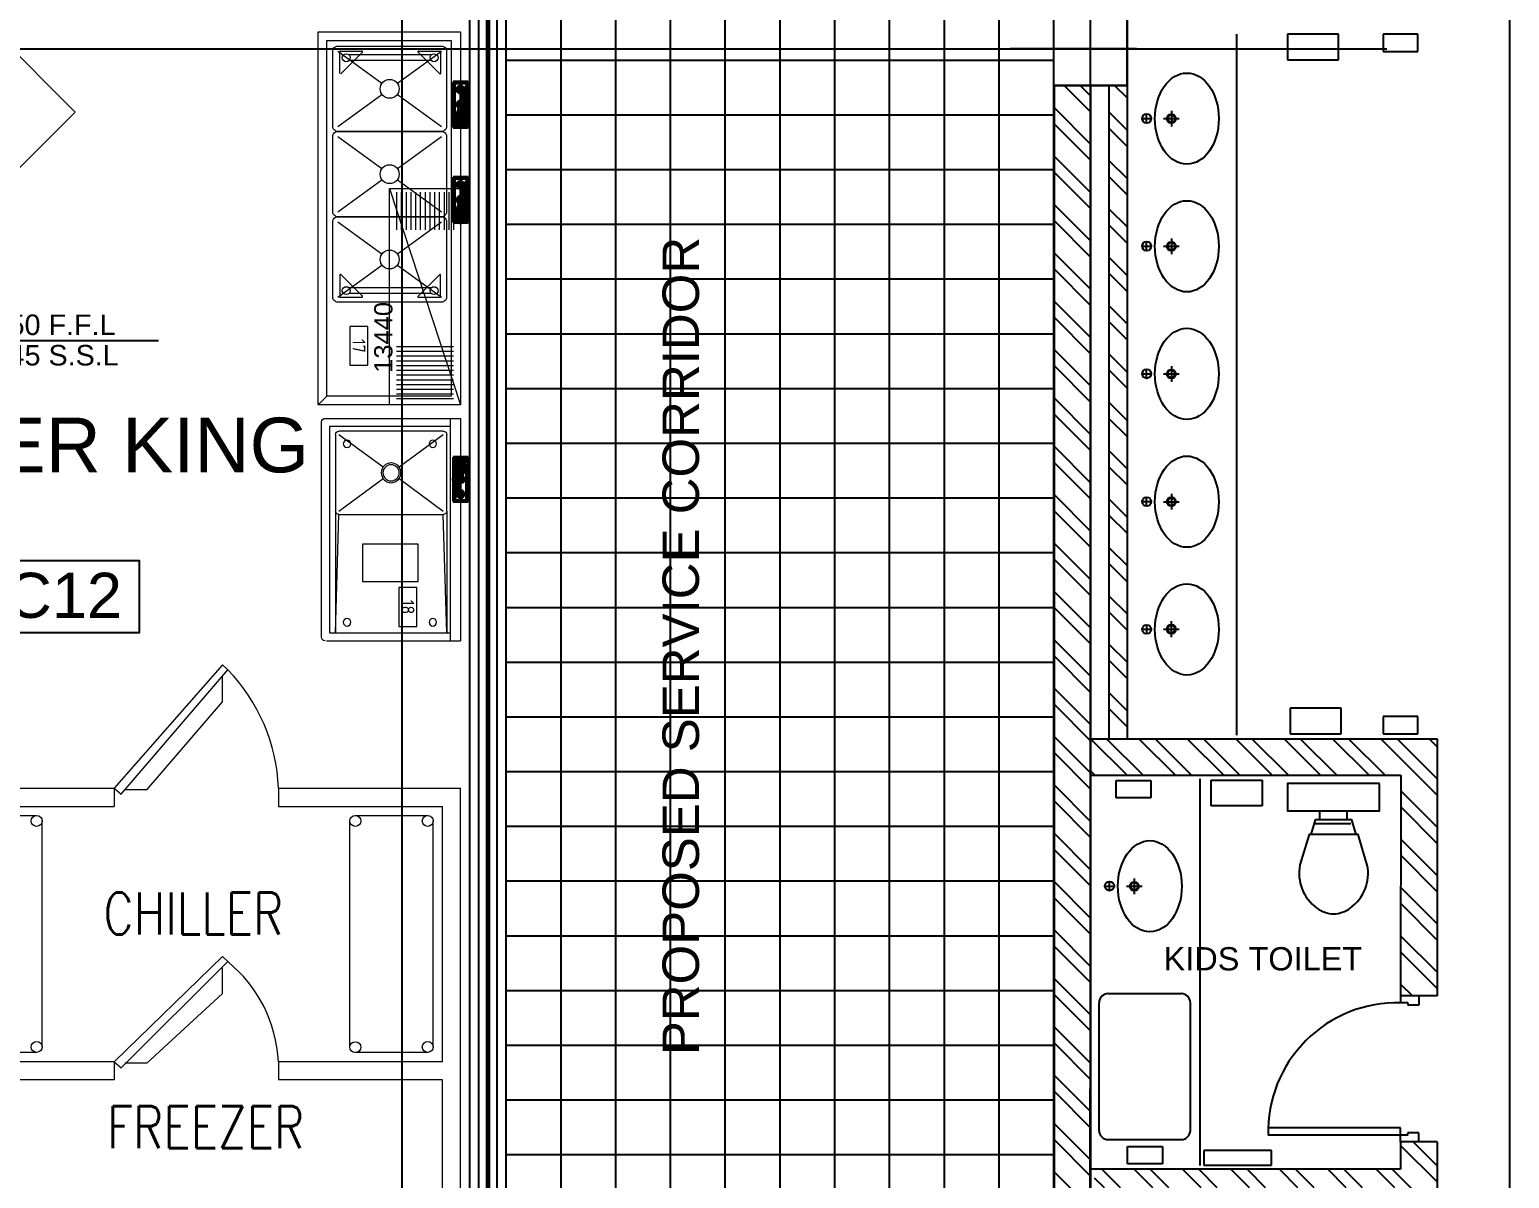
# Model space of a CAD drawing. Header units: millimetres. Extents: x 396580293 to 396624419, y 2853145456 to 2853176656.
# Drawn here: x 396597311 to 396605419, y 2853153433 to 2853159731 of the extents above; entities that cross this region are included whole.
import ezdxf
from ezdxf.enums import TextEntityAlignment as Align

# ---------------------------------------------------------------- set-up
doc = ezdxf.new("R2010")
doc.units = ezdxf.units.MM
doc.header["$LTSCALE"] = 800
doc.header["$MEASUREMENT"] = 0
for name, pattern in [('Equipment plan$0$HIDDEN', [0.375, 0.25, -0.125]), ('Equipment plan$0$MITTE', [2, 1.25, -0.25, 0.25, -0.25]), ('Grid$0$CENTER', [2, 1.25, -0.25, 0.25, -0.25]), ('HIDDEN', [0.375, 0.25, -0.125]), ('ProposedDASHED2', [0.375, 0.25, -0.125])]:
    doc.linetypes.add(name, pattern=pattern)
for name, color, linetype, lineweight in [('08_A-DOOR_Pen_No__20', 1, 'Continuous', 0), ('17_A-FIXT_KIT_Pen_No__101', 8, 'Continuous', 13), ('17_A-FIXT_KIT_Pen_No__20', 1, 'Continuous', 0), ('410P', 4, 'Continuous', 13), ('45_A-WALL_CLAD_Pen_No__100', 2, 'Continuous', 13), ('Equipment plan$0$410W_Pen_No__6', 5, 'Continuous', 35)]:
    doc.layers.add(name, color=color, linetype=linetype, lineweight=lineweight)
for name, color, linetype in [('_Shop Info', 3, 'Continuous'), ('A-2000-SF-LVL', 6, 'Continuous'), ('A-Block Work', 3, 'Continuous'), ('A-Dim 100', 9, 'Continuous'), ('A-Flooring Tiles', 252, 'Continuous'), ('A-Hatch Block Work', 9, 'Continuous'), ('A-HATCH GYPSUM', 9, 'Continuous'), ('A-PARTITION', 6, 'Continuous'), ('A-Text 100', 3, 'Continuous'), ('A-Toilet Fixtures', 9, 'Continuous'), ('COLUMN', 2, 'Continuous'), ('DIM', 55, 'Continuous'), ('Doors', 4, 'Continuous'), ('FIRELINE', 6, 'Continuous'), ('FIXTURES', 4, 'Continuous'), ('Grid$0$A-Grid lines', 9, 'Grid$0$CENTER'), ('Proposedwalltiles', 11, 'ProposedDASHED2'), ('S-COL HATCH CONT2', 10, 'Continuous'), ('SF-TEXT$0$SF-Text$0$A-SYMB-MISC', 4, 'Continuous'), ('TEXT', 3, 'Continuous'), ('Walls', 3, 'Continuous')]:
    doc.layers.add(name, color=color, linetype=linetype)
doc.styles.add('AIRAL', font='arial.ttf')
doc.styles.add('ARIAL', font='arial.ttf')
doc.styles.add('GF-Structural$0$ROMANS', font='romans', dxfattribs={"width": 0.9})
doc.styles.add('ISO8', font='isocp.shx')
doc.styles.add('SF-TEXT$0$SF-Text$0$E006_AFSF$0$ROMANS-TITLE', font='ROMANS.shx', dxfattribs={"width": 0.8})
doc.styles.get("Standard").update_dxf_attribs({"font": 'times.ttf'})
doc.dimstyles.new('dim-50', dxfattribs={"dimscale": 50, "dimtxt": 2, "dimasz": 2, "dimexe": 1, "dimexo": 1, "dimgap": 1, "dimtad": 1, "dimdec": 0, "dimrnd": 5, "dimdsep": 46, "dimtxsty": 'ARIAL', "dimcen": 1, "dimdle": 1, "dimclrd": 1, "dimclre": 1, "dimclrt": 3, "dimadec": 0, "dimazin": 0, "dimtfac": 0.1, "dimtdec": 0, "dimtix": 1, "dimtmove": 1, "dimatfit": 3, "dimfxl": 1, "dimtvp": 1.5, "dimfrac": 2, "dimtolj": 1, "dimtzin": 0, "dimarcsym": 0})
pattern_1 = [(135, (396283116.66, 2853088444.08), (-132.58252, -132.58252), []), (135, (396283116.66, 2853088532.47), (-132.58252, -132.58252), [])]

# ---------------------------------------------------------------- blocks, each defined once
blk = doc.blocks.new('SHOP')
at = {"color": 7, "ltscale": 0.5}
blk.add_lwpolyline([(-1260, 0), (1260, 0), (1260, -992), (-1260, -992)], close=True, dxfattribs=at)
at = {"layer": 'TEXT', "style": 'ARIAL'}
for tag, height, p in [('SHOPNAME', 700, (301, 285)), ('SHOPNO', 600, (-35, -789))]:
    blk.add_attdef(tag, text='', height=height, dxfattribs=at).set_placement(p, align=Align.CENTER)
blk = doc.blocks.new('LVL')
at = {"layer": 'A-2000-SF-LVL'}
for p, q in [((0, -750), (0, 750)), ((5268, 0), (-750, 0))]:
    blk.add_line(p, q, dxfattribs=at)
blk.add_circle((0, 0), 600, dxfattribs=at)
at = {"layer": 'A-2000-SF-LVL', "color": 3, "style": 'GF-Structural$0$ROMANS', "width": 0.9}
for p in [(632, 142), (632, -598)]:
    blk.add_attdef('LVL', p, '', height=500, dxfattribs=at)
blk = doc.blocks.new('*D40')
at = {"layer": 'Defpoints', "color": 0, "transparency": 16777216}
for p in [(396599722.6, 2853164763.5), (396599350.7, 2853151323.5), (396599722.6, 2853151323.5)]:
    blk.add_point(p, dxfattribs=at)
at = {"layer": 'DIM', "color": 1, "lineweight": -2, "transparency": 16777216}
for p, q in [((396599672.6, 2853164763.5), (396599300.7, 2853164763.5)), ((396599350.7, 2853164663.5), (396599350.7, 2853151423.5)), ((396599672.6, 2853151323.5), (396599300.7, 2853151323.5))]:
    blk.add_line(p, q, dxfattribs=at)
at = {"layer": 'DIM', "color": 1, "transparency": 16777216}
for points in [[(396599334.1, 2853164663.5), (396599367.4, 2853164663.5), (396599350.7, 2853164763.5)], [(396599334.1, 2853151423.5), (396599367.4, 2853151423.5), (396599350.7, 2853151323.5)]]:
    blk.add_solid(points, dxfattribs=at)
at = {"layer": 'DIM', "color": 3, "transparency": 16777216, "insert": (396599249.6, 2853158043.5), "char_height": 100, "attachment_point": 5, "rotation": 90, "style": 'ARIAL'}
blk.add_mtext('\\A1;13440', dxfattribs=at)
blk = doc.blocks.new('A$C62514DE4')
at = {"layer": '17_A-FIXT_KIT_Pen_No__101', "linetype": 'Continuous'}
for p, q in [((272.4, -0.8), (515.4, -0.8)), ((272.4, -0.8), (515.4, -0.8)), ((782.7, -0.8), (1025.7, -0.8)), ((782.7, -0.8), (1025.7, -0.8))]:
    blk.add_line(p, q, dxfattribs=at)
at = {"layer": '17_A-FIXT_KIT_Pen_No__20', "linetype": 'Continuous'}
for p, q in [((838.2, -381), (1997.4, 0)), ((857.5, -38.1), (1060.7, -38.1)), ((857.5, -63.5), (1060.7, -63.5)), ((1686.5, -38.1), (1686.5, -342.9)), ((1711.9, -38.1), (1711.9, -342.9)), ((1737.3, -38.1), (1737.3, -342.9)), ((1762.7, -38.1), (1762.7, -342.9)), ((1788.1, -38.1), (1788.1, -342.9)), ((1813.5, -38.1), (1813.5, -342.9)), ((1838.9, -38.1), (1838.9, -342.9)), ((1864.3, -38.1), (1864.3, -342.9)), ((1889.7, -38.1), (1889.7, -342.9)), ((1915.1, -38.1), (1915.1, -342.9)), ((1940.5, -38.1), (1940.5, -342.9)), ((1965.9, -38.1), (1965.9, -342.9)), ((1997.4, 0), (1997.4, -743)), ((274.9, -338.8), (103.2, -102.3)), ((103.2, -225.9), (103.2, -109.9)), ((106.2, -106.9), (222.2, -106.9)), ((224.4, -112), (108.4, -228)), ((123.4, -157), (123.4, -597)), ((153.4, -157), (153.4, -597)), ((334.6, -338.6), (506.2, -102.3)), ((731.9, -338.8), (560.2, -102.3)), ((791.6, -338.6), (963.2, -102.3)), ((857.5, -88.9), (1060.7, -88.9)), ((857.5, -114.3), (1060.7, -114.3)), ((857.5, -139.7), (1060.7, -139.7)), ((1188.9, -338.8), (1017.2, -102.3)), ((1248.6, -338.6), (1420.2, -102.3)), ((1299.7, -112), (1415.7, -228)), ((1417.8, -106.9), (1301.8, -106.9)), ((1370.7, -157), (1370.7, -597)), ((1400.7, -157), (1400.7, -597)), ((1420.8, -225.9), (1420.8, -109.9)), ((857.5, -165.1), (1060.7, -165.1)), ((857.5, -190.5), (1060.7, -190.5)), ((857.5, -215.9), (1060.7, -215.9)), ((857.5, -241.3), (1060.7, -241.3)), ((857.5, -266.7), (1060.7, -266.7)), ((857.5, -292.1), (1060.7, -292.1)), ((857.5, -317.5), (1060.7, -317.5)), ((857.5, -342.9), (1060.7, -342.9)), ((103.2, -657.3), (274.9, -420.9)), ((506.2, -657.3), (334.6, -421)), ((560.2, -657.3), (731.9, -420.9)), ((963.2, -657.3), (791.6, -421)), ((1017.2, -657.3), (1188.9, -420.9)), ((1420.2, -657.3), (1248.6, -421)), ((103.2, -644.1), (103.2, -528.1)), ((108.4, -526), (224.4, -642)), ((1415.7, -526), (1299.7, -642)), ((1420.8, -644.1), (1420.8, -528.1)), ((222.2, -647.1), (106.2, -647.1)), ((1301.8, -647.1), (1417.8, -647.1)), ((1951.1, -715.6), (1997.4, -762))]:
    blk.add_line(p, q, dxfattribs=at)
at = {"layer": '17_A-FIXT_KIT_Pen_No__20', "linetype": 'Equipment plan$0$HIDDEN'}
for p, q in [((146.9, -762), (146.9, -762.1)), ((244.7, -762), (244.7, -762.1))]:
    blk.add_line(p, q, dxfattribs=at)
at = {"layer": '17_A-FIXT_KIT_Pen_No__20', "linetype": 'Continuous', "flags": 128}
for points in [[(0, 0), (1997.4, 0), (1997.4, -762), (0, -762)], [(46.3, -51), (1951.1, -51), (1951.1, -715.6), (46.3, -715.6)], [(838.2, 0), (1997.4, 0), (1997.4, -381), (838.2, -381)]]:
    blk.add_lwpolyline(points, close=True, dxfattribs=at)
for points in [[(103.2, -75.3), (506.2, -75.3, -0.414214), (533.2, -102.3), (533.2, -657.3, -0.414214), (506.2, -684.3), (103.2, -684.3, -0.414214), (76.2, -657.3), (76.2, -102.3, -0.414214)], [(560.2, -75.3), (963.2, -75.3, -0.414214), (990.2, -102.3), (990.2, -657.3, -0.414214), (963.2, -684.3), (560.2, -684.3, -0.414214), (533.2, -657.3), (533.2, -102.3, -0.414214)], [(1017.2, -75.3), (1420.2, -75.3, -0.414214), (1447.2, -102.3), (1447.2, -657.3, -0.414214), (1420.2, -684.3), (1017.2, -684.3, -0.414214), (990.2, -657.3), (990.2, -102.3, -0.414214)]]:
    blk.add_lwpolyline(points, format="xyb", close=True, dxfattribs=at)
at = {"layer": '17_A-FIXT_KIT_Pen_No__20', "linetype": 'Continuous'}
for centre, radius in [((138.4, -142), 21.2), ((1385.7, -142), 21.2), ((304.9, -379.9), 50.8), ((761.9, -379.9), 50.8), ((1218.9, -379.9), 50.8), ((138.4, -612), 21.3), ((1385.7, -612), 21.3)]:
    blk.add_circle(centre, radius, dxfattribs=at)
for centre, start, end in [((106.2, -109.9), 90.00003, 180), ((222.2, -109.9), 314.99999, 90.00003), ((1301.8, -109.9), 90.00003, 224.99998), ((1417.8, -109.9), 360, 90.00003), ((106.2, -225.9), 180, 314.99999), ((1417.8, -225.9), 224.99998, 360), ((106.2, -528.1), 44.99998, 180), ((1417.8, -528.1), 360, 134.99999), ((106.2, -644.1), 180, 270.00003), ((1301.8, -644.1), 134.99999, 270.00003), ((1417.8, -644.1), 270.00003, 360)]:
    blk.add_arc(centre, 3, start, end, dxfattribs=at)
at = {"layer": 'Equipment plan$0$410W_Pen_No__6', "linetype": 'Continuous'}
for p, q in [((268.3, 40.5), (268.3, -40.5)), ((511.3, 40.5), (268.3, 40.5)), ((276.4, 32.4), (276.4, -32.4)), ((279.8, 32.4), (276.4, 32.4)), ((279.8, 32.4), (369.7, 2.4)), ((503.2, 32.4), (305.4, 32.4)), ((305.4, 32.4), (372.3, 10.1)), ((309.3, 32.4), (311.2, 30.5)), ((316.4, 32.4), (321.9, 26.9)), ((323.6, 32.4), (332.7, 23.3)), ((330.7, 32.4), (343.4, 19.7)), ((337.9, 32.4), (354.1, 16.2)), ((345.1, 32.4), (364.9, 12.6)), ((352.2, 32.4), (373.1, 11.5)), ((359.4, 32.4), (376.5, 15.3)), ((366.5, 32.4), (380.8, 18.1)), ((373.7, 32.4), (386.2, 19.9)), ((380.9, 32.4), (389.8, 23.4)), ((388, 32.4), (389.8, 30.6)), ((389.8, 30.6), (420.4, 0)), ((389.8, 23.4), (393.3, 19.9)), ((395.2, 32.4), (427.6, 0)), ((402.3, 32.4), (434.7, 0)), ((409.5, 32.4), (441.9, 0)), ((409.8, 3.5), (413.3, 0)), ((416.7, 32.4), (449.1, 0)), ((423.8, 32.4), (451.2, 5)), ((431, 32.4), (453.3, 10.1)), ((438.1, 32.4), (456.4, 14.2)), ((445.3, 32.4), (460.4, 17.3)), ((449.1, 0), (450.6, -1.6)), ((452.5, 32.4), (465.4, 19.5)), ((459.6, 32.4), (471.8, 20.2)), ((466.8, 32.4), (483, 16.2)), ((473.9, 32.4), (503.2, 3.1)), ((481.1, 32.4), (503.2, 10.3)), ((487, 12.2), (499.2, 0)), ((488.2, 32.4), (503.2, 17.4)), ((491, 1), (492, 0)), ((495.4, 32.4), (503.2, 24.6)), ((499.2, 0), (503.2, -4)), ((502.6, 32.4), (503.2, 31.7)), ((503.2, -32.4), (503.2, 32.4)), ((511.3, -40.5), (511.3, 40.5)), ((778.6, 40.5), (778.6, -40.5)), ((1021.6, 40.5), (778.6, 40.5)), ((786.7, 32.4), (786.7, -32.4)), ((790.1, 32.4), (786.7, 32.4)), ((790.1, 32.4), (880, 2.4)), ((1013.5, 32.4), (815.8, 32.4)), ((815.8, 32.4), (882.6, 10.1)), ((819.6, 32.4), (821.5, 30.5)), ((826.7, 32.4), (832.2, 26.9)), ((833.9, 32.4), (843, 23.3)), ((841.1, 32.4), (853.7, 19.7)), ((848.2, 32.4), (864.5, 16.2)), ((855.4, 32.4), (875.2, 12.6)), ((862.5, 32.4), (883.5, 11.5)), ((869.7, 32.4), (886.8, 15.3)), ((876.9, 32.4), (891.1, 18.1)), ((884, 32.4), (896.5, 19.9)), ((891.2, 32.4), (900.1, 23.4)), ((898.3, 32.4), (900.1, 30.6)), ((900.1, 30.6), (930.7, 0)), ((900.1, 23.4), (903.6, 19.9)), ((905.5, 32.4), (937.9, 0)), ((912.7, 32.4), (945.1, 0)), ((919.8, 32.4), (952.2, 0)), ((920.1, 3.5), (923.6, 0)), ((927, 32.4), (959.4, 0)), ((934.1, 32.4), (961.5, 5)), ((941.3, 32.4), (963.6, 10.1)), ((948.5, 32.4), (966.7, 14.2)), ((952.2, 0), (971.9, -19.6)), ((955.6, 32.4), (970.7, 17.3)), ((959.4, 0), (961, -1.6)), ((962.8, 32.4), (975.7, 19.5)), ((969.9, 32.4), (982.1, 20.2)), ((977.1, 32.4), (993.3, 16.2)), ((984.3, 32.4), (1013.5, 3.1)), ((991.4, 32.4), (1013.5, 10.3)), ((997.3, 12.2), (1009.5, 0)), ((998.6, 32.4), (1013.5, 17.4)), ((1001.4, 1), (1002.3, 0)), ((1002.3, 0), (1013.5, -11.2)), ((1005.7, 32.4), (1013.5, 24.6)), ((1009.5, 0), (1013.5, -4)), ((1012.9, 32.4), (1013.5, 31.7)), ((1013.5, -32.4), (1013.5, 32.4)), ((1021.6, -40.5), (1021.6, 40.5)), ((268.3, -40.5), (511.3, -40.5)), ((276.4, -32.4), (474.2, -32.4)), ((407.4, -10.1), (474.2, -32.4)), ((409.9, -2.4), (499.8, -32.4)), ((413.3, 0), (418.6, -5.3)), ((420.4, 0), (429.3, -8.9)), ((427.6, 0), (440.1, -12.5)), ((434.7, 0), (450.8, -16.1)), ((441.9, 0), (461.5, -19.6)), ((469.2, -20.2), (472.3, -23.2)), ((475.8, -19.6), (483, -26.8)), ((480.9, -17.5), (493.7, -30.4)), ((485, -14.5), (502.9, -32.4)), ((488.2, -10.5), (503.2, -25.5)), ((490.3, -5.5), (503.2, -18.4)), ((492, 0), (503.2, -11.2)), ((499.8, -32.4), (503.2, -32.4)), ((778.6, -40.5), (1021.6, -40.5)), ((786.7, -32.4), (984.5, -32.4)), ((917.7, -10.1), (984.5, -32.4)), ((920.2, -2.4), (1010.2, -32.4)), ((923.6, 0), (928.9, -5.3)), ((930.7, 0), (939.6, -8.9)), ((937.9, 0), (950.4, -12.5)), ((945.1, 0), (961.1, -16.1)), ((979.6, -20.2), (982.6, -23.2)), ((986.2, -19.6), (993.3, -26.8)), ((991.2, -17.5), (1004.1, -30.4)), ((995.3, -14.5), (1013.3, -32.4)), ((998.5, -10.5), (1013.5, -25.5)), ((1000.6, -5.5), (1013.5, -18.4)), ((1010.2, -32.4), (1013.5, -32.4))]:
    blk.add_line(p, q, dxfattribs=at)
at = {"layer": 'Equipment plan$0$410W_Pen_No__6', "linetype": 'Equipment plan$0$MITTE'}
for p, q in [((389.8, -48.6), (389.8, 48.6)), ((900.1, -48.6), (900.1, 48.6)), ((260.2, 0), (519.4, 0)), ((770.5, 0), (1029.7, 0))]:
    blk.add_line(p, q, dxfattribs=at)
at = {"layer": 'Equipment plan$0$410W_Pen_No__6', "linetype": 'Continuous'}
for centre, radius in [((308.8, 0), 20.3), ((308.8, 0), 12.1), ((389.8, 0), 12.1), ((470.8, 0), 20.3), ((470.8, 0), 12.1), ((819.1, 0), 20.3), ((819.1, 0), 12.1), ((900.1, 0), 12.1), ((981.1, 0), 20.3), ((981.1, 0), 12.1)]:
    blk.add_circle(centre, radius, dxfattribs=at)
for centre, start, end in [((389.8, 0), 173.102, 330.02811), ((389.8, 0), 353.102, 150.02811), ((900.1, 0), 173.102, 330.02811), ((900.1, 0), 353.102, 150.02811)]:
    blk.add_arc(centre, 20.3, start, end, dxfattribs=at)
blk = doc.blocks.new('POS_G')
at = {"layer": '410P'}
blk.add_lwpolyline([(-106.1, -49.5), (-106.1, 49.5), (106.1, 49.5), (106.1, -49.5)], close=True, dxfattribs=at)
at = {"layer": '410P', "color": 3, "style": 'ISO8'}
blk.add_attdef('POS', text='', height=70.7, dxfattribs=at).set_placement((0, 0), align=Align.MIDDLE)
blk = doc.blocks.new('veg sink')
at = {"layer": '17_A-FIXT_KIT_Pen_No__20', "linetype": 'Continuous'}
for p, q in [((0, 1219.2), (0, 0)), ((743, 1219.2), (0, 1219.2)), ((57.2, 1219.2), (57.1, 0)), ((57.2, 1174.7), (717.6, 1174.7)), ((95.3, 1149.3), (666.8, 1149.3)), ((717.6, 1174.7), (717.6, 44.4)), ((762, 19), (762, 1200.1)), ((76.2, 711.2), (76.2, 1130.3)), ((337.5, 952.7), (95.3, 1130.3)), ((666.8, 1130.3), (424.6, 952.7)), ((685.8, 1130.3), (685.8, 711.2)), ((685.8, 1130.3), (685.8, 711.2)), ((337.5, 888.8), (95.3, 711.2)), ((666.8, 711.2), (424.6, 888.8)), ((76.2, 711.2), (76.2, 44.4)), ((76.2, 44.4), (95.3, 692.1)), ((666.8, 692.1), (95.3, 692.1)), ((685.8, 44.4), (666.8, 692.1)), ((685.8, 711.2), (685.8, 44.4)), ((734.5, 0), (0, 0)), ((717.6, 44.4), (57.2, 44.4))]:
    blk.add_line(p, q, dxfattribs=at)
at = {"layer": '17_A-FIXT_KIT_Pen_No__20', "linetype": 'Continuous', "flags": 128}
blk.add_lwpolyline([(537.4, 325.7), (232.6, 325.8), (232.6, 529), (537.4, 528.9)], close=True, dxfattribs=at)
at = {"layer": '17_A-FIXT_KIT_Pen_No__20', "linetype": 'Continuous'}
for centre, radius in [((152.4, 1079.5), 20.6), ((622.3, 1079.5), 20.6), ((381, 920.7), 54), ((381, 920.7), 44.5), ((152.4, 101.6), 20.6), ((622.3, 101.6), 20.6)]:
    blk.add_circle(centre, radius, dxfattribs=at)
for centre, start, end in [((743, 1200.1), 359.99817, 89.99817), ((95.3, 1130.3), 89.99817, 179.99817), ((666.8, 1130.3), 359.99817, 89.99817), ((95.3, 711.2), 179.99817, 269.99817), ((666.8, 711.2), 269.99817, 359.99817), ((743, 19), 269.99817, 359.99817)]:
    blk.add_arc(centre, 19, start, end, dxfattribs=at)
at = {"layer": 'Equipment plan$0$410W_Pen_No__6', "linetype": 'Continuous'}
for p, q in [((-40.5, 1006.4), (40.5, 1006.4)), ((-40.5, 763.4), (-40.5, 1006.4)), ((-32.4, 998.3), (32.4, 998.3)), ((-32.4, 994.9), (-32.4, 998.3)), ((-14.4, 980.1), (-32.4, 998)), ((-2.4, 905), (-32.4, 994.9)), ((-17.5, 976), (-30.3, 988.8)), ((-19.6, 970.9), (-26.8, 978.1)), ((-10.4, 983.2), (-25.5, 998.3)), ((-5.4, 985.4), (-18.3, 998.3)), ((0, 987.1), (-11.2, 998.3)), ((0, 994.3), (-4, 998.3)), ((12.2, 982.1), (0, 994.3)), ((1, 986.1), (0, 987.1)), ((32.4, 969), (3.1, 998.3)), ((32.4, 976.2), (10.3, 998.3)), ((32.4, 961.9), (16.2, 978.1)), ((32.4, 983.3), (17.5, 998.3)), ((32.4, 990.5), (24.6, 998.3)), ((32.4, 997.7), (31.8, 998.3)), ((32.4, 998.3), (32.4, 800.5)), ((40.5, 1006.4), (40.5, 763.4)), ((-32.4, 771.5), (-32.4, 969.3)), ((-10.1, 902.4), (-32.4, 969.3)), ((-20.2, 964.3), (-23.2, 967.4)), ((0, 937), (-19.6, 956.6)), ((0, 929.8), (-16, 945.9)), ((0, 922.7), (-12.4, 935.1)), ((0, 915.5), (-8.9, 924.4)), ((0, 908.3), (-5.3, 913.7)), ((0, 944.1), (-1.5, 945.7)), ((32.4, 911.7), (0, 944.1)), ((32.4, 904.6), (0, 937)), ((32.4, 897.4), (0, 929.8)), ((32.4, 890.3), (0, 922.7)), ((30.6, 884.9), (0, 915.5)), ((3.5, 904.9), (0, 908.3)), ((32.4, 918.9), (5, 946.3)), ((32.4, 926.1), (10.1, 948.4)), ((32.4, 933.2), (14.2, 951.4)), ((32.4, 940.4), (17.4, 955.4)), ((32.4, 947.5), (19.5, 960.4)), ((32.4, 954.7), (20.3, 966.9)), ((32.4, 774.9), (2.5, 864.8)), ((32.4, 800.5), (10.1, 867.4)), ((32.4, 847.3), (11.5, 868.2)), ((32.4, 840.1), (12.6, 860)), ((32.4, 854.5), (15.3, 871.6)), ((32.4, 833), (16.2, 849.2)), ((32.4, 861.6), (18.2, 875.9)), ((32.4, 825.8), (19.8, 838.5)), ((32.4, 868.8), (19.9, 881.3)), ((23.5, 884.9), (20, 888.4)), ((32.4, 818.7), (23.3, 827.7)), ((32.4, 875.9), (23.5, 884.9)), ((32.4, 811.5), (26.9, 817)), ((32.4, 883.1), (30.6, 884.9)), ((40.5, 763.4), (-40.5, 763.4)), ((32.4, 771.5), (-32.4, 771.5)), ((32.4, 804.3), (30.5, 806.3)), ((32.4, 774.9), (32.4, 771.5))]:
    blk.add_line(p, q, dxfattribs=at)
at = {"layer": 'Equipment plan$0$410W_Pen_No__6', "linetype": 'Equipment plan$0$MITTE'}
for p, q in [((0, 755.3), (0, 1014.5)), ((-48.6, 884.9), (48.6, 884.9))]:
    blk.add_line(p, q, dxfattribs=at)
at = {"layer": 'Equipment plan$0$410W_Pen_No__6', "linetype": 'Continuous'}
for centre, radius in [((0, 965.9), 20.3), ((0, 965.9), 12.1), ((0, 884.9), 12.1), ((0, 803.9), 20.3), ((0, 803.9), 12.1)]:
    blk.add_circle(centre, radius, dxfattribs=at)
for start, end in [(119.97008, 276.89616), (299.97008, 96.89616)]:
    blk.add_arc((0, 884.9), 20.3, start, end, dxfattribs=at)

msp = doc.modelspace()

# ---------------------------------------------------------------- hatches: boundary and pattern name
at = {"layer": 'A-Flooring Tiles'}
h = msp.add_hatch(dxfattribs=at)
h.set_pattern_fill('TILE11', color=256, scale=300, style=0)
h.set_pattern_definition([(90, (396600222.55, 2853164963.5), (-300, -4e-08), []), (7e-09, (396599922.55, 2853164963.5), (-4e-08, 300), [])])
h.paths.add_polyline_path([(396586322.6, 2853168243.5), (396586322.6, 2853164963.5), (396599922.6, 2853164963.5), (396599922.6, 2853149023.5), (396602999, 2853149023.5), (396602999, 2853151024.9), (396602923.6, 2853151024.9), (396602923.6, 2853168243.5)])
at = {"layer": 'A-Hatch Block Work'}
h = msp.add_hatch(dxfattribs=at)
h.set_pattern_fill('ANSI32', color=256, scale=500, angle=90, style=0)
h.set_pattern_definition([(135, (396577922.55, 2853135424.95), (-132.5825, -132.5825), []), (135, (396577922.55, 2853135513.33), (-132.5825, -132.5825), [])])
h.paths.add_polyline_path([(396602923.6, 2853151424.9), (396603123.6, 2853151424.9), (396603123.6, 2853159424.9), (396602923.6, 2853159424.9)])
h = msp.add_hatch(dxfattribs=at)
h.set_pattern_fill('ANSI32', color=256, scale=500, angle=90, style=0)
h.set_pattern_definition(pattern_1)
h.paths.add_polyline_path([(396603323.6, 2853159424.9), (396603223.6, 2853159424.9), (396603223.6, 2853155843.5), (396603323.6, 2853155843.5)])
h = msp.add_hatch(dxfattribs=at)
h.set_pattern_fill('ANSI32', color=256, scale=500, angle=90, style=0)
h.set_pattern_definition(pattern_1)
h.paths.add_polyline_path([(396604823.6, 2853155643.5), (396604822.6, 2853154433.2), (396605022.6, 2853154433.2), (396605023.6, 2853155843.5), (396603123.6, 2853155843.5), (396603123.6, 2853155643.5)])
h.paths.add_polyline_path([(396604822.6, 2853153483.2), (396603143.6, 2853153483.2), (396603143.6, 2853153383.2), (396604822.6, 2853153383.2), (396604822.6, 2853153233.2), (396605022.6, 2853153233.2), (396605022.6, 2853153633.2), (396604822.6, 2853153633.2)])
h.paths.add_polyline_path([(396604822.6, 2853151224.9), (396605022.6, 2853151224.9), (396605022.6, 2853152433.2), (396604822.6, 2853152433.2)])

# ---------------------------------------------------------------- linework, layer by layer
at = {"layer": '08_A-DOOR_Pen_No__20', "linetype": 'Continuous'}
for p, q in [((396598367.8, 2853156249), (396597774.5, 2853155572.3)), ((396598367.8, 2853156249), (396598396.6, 2853156221.4)), ((396597813.2, 2853155539.4), (396598396.6, 2853156221.4)), ((396598368, 2853156046.6), (396598368, 2853156187.9)), ((396597953.5, 2853155563.6), (396598368, 2853156046.6)), ((396597774.5, 2853155572.3), (396597813.2, 2853155539.4)), ((396597953.5, 2853155563.6), (396597833.7, 2853155563.6)), ((396598367.8, 2853154649.6), (396597774.5, 2853154072.8)), ((396597813.2, 2853154039.9), (396598396.6, 2853154621.9)), ((396598367.8, 2853154649.6), (396598396.6, 2853154621.9)), ((396598368, 2853154447.1), (396598368, 2853154588.4)), ((396597953.5, 2853154064.1), (396598368, 2853154447.1)), ((396597774.5, 2853154072.8), (396597813.2, 2853154039.9)), ((396597953.5, 2853154064.1), (396597833.7, 2853154064.1))]:
    msp.add_line(p, q, dxfattribs=at)
for centre, radius, start, end in [((396597688, 2853155534.2), 987.1, 2.22217, 44.11907), ((396597917.7, 2853154034.8), 757.6, 2.88531, 50.79031)]:
    msp.add_arc(centre, radius, start, end, dxfattribs=at)
at = {"layer": '17_A-FIXT_KIT_Pen_No__20', "linetype": 'Continuous'}
for p in [(396596882.6, 2853159957.5), (396594867.1, 2853156584.8)]:
    msp.add_line(p, (396597561.3, 2853159278.8), dxfattribs=at)
for points in [[(396596952.6, 2853155422.8), (396597349.6, 2853155422.8)], [(396599095.5, 2853155422.8), (396599492.5, 2853155422.8)], [(396597379.6, 2853154152.8), (396597379.6, 2853155392.8)], [(396599065.5, 2853154152.8), (396599065.5, 2853155392.8)], [(396599522.5, 2853154152.8), (396599522.5, 2853155392.8)], [(396597349.6, 2853154122.8), (396596952.6, 2853154122.8)], [(396599492.5, 2853154122.8), (396599095.5, 2853154122.8)]]:
    msp.add_lwpolyline(points, dxfattribs=at)
for centre in [(396597349.6, 2853155392.8), (396599095.5, 2853155392.8), (396599492.5, 2853155392.8), (396597349.6, 2853154154.2), (396599095.5, 2853154152.8), (396599492.5, 2853154154.2)]:
    msp.add_circle(centre, 30, dxfattribs=at)
at = {"layer": '45_A-WALL_CLAD_Pen_No__100', "linetype": 'Continuous'}
for p, q in [((396596772.7, 2853155572.8), (396597774.9, 2853155572.8)), ((396597774.5, 2853155572.8), (396597774.5, 2853155472.8)), ((396598674.4, 2853155572.8), (396599672.6, 2853155572.8)), ((396598674.4, 2853155572.5), (396598674.4, 2853155472.8)), ((396599672.5, 2853151373.5), (396599672.6, 2853155572.8)), ((396596872.6, 2853155472.8), (396597774.5, 2853155472.8)), ((396598674.4, 2853155472.8), (396599572.6, 2853155472.8)), ((396599572.5, 2853154072.7), (396599572.6, 2853155472.8)), ((396597774.5, 2853154072.8), (396596872.6, 2853154072.8)), ((396597774.5, 2853154072.8), (396597774.5, 2853153973.5)), ((396598674.4, 2853154072.7), (396598674.4, 2853153973.3)), ((396599572.5, 2853154072.7), (396598674.4, 2853154072.7)), ((396597774.5, 2853153973.5), (396596872.5, 2853153973.5)), ((396599572.5, 2853153973.3), (396598674.4, 2853153973.3)), ((396599572.5, 2853151473.5), (396599572.5, 2853153973.3))]:
    msp.add_line(p, q, dxfattribs=at)
at = {"layer": 'A-Block Work'}
for p, q in [((396599922.6, 2853152733.5), (396599922.6, 2853164963.5)), ((396599722.6, 2853156035), (396599722.6, 2853164763.5)), ((396602923.6, 2853159424.9), (396602923.6, 2853151424.9)), ((396602923.7, 2853159424.9), (396603122.6, 2853159424.9)), ((396602923.7, 2853159424.9), (396603122.6, 2853159424.9)), ((396603123.6, 2853159424.9), (396603123.6, 2853151424.9)), ((396603223.6, 2853159424.9), (396603223.6, 2853155843.5)), ((396603323.6, 2853159424.9), (396603323.6, 2853155843.5)), ((396599722.6, 2853155109.8), (396599722.6, 2853156719.8)), ((396603123.6, 2853155843.5), (396605023.6, 2853155843.5)), ((396605023.6, 2853155843.5), (396605022.6, 2853154433.2)), ((396603123.6, 2853155643.5), (396604823.6, 2853155643.5)), ((396604823.6, 2853155643.5), (396604822.6, 2853154433.2)), ((396599922.6, 2853150623.5), (396599922.6, 2853155484.9)), ((396599722.6, 2853150623.5), (396599722.6, 2853155109.8)), ((396605022.6, 2853154433.2), (396604822.6, 2853154433.2)), ((396603122.6, 2853152623.5), (396603122.6, 2853153923.5)), ((396605022.6, 2853153633.2), (396604822.6, 2853153633.2)), ((396604822.6, 2853153633.2), (396604822.6, 2853153483.2)), ((396605022.6, 2853153633.2), (396605022.6, 2853153233.2)), ((396604822.6, 2853153483.2), (396603123.6, 2853153483.2))]:
    msp.add_line(p, q, dxfattribs=at)
at = {"layer": 'A-HATCH GYPSUM'}
for p, q in [((396599872.6, 2853150623.5), (396599872.6, 2853164913.5)), ((396599772.6, 2853151273.5), (396599772.6, 2853164813.5))]:
    msp.add_line(p, q, dxfattribs=at)
at = {"layer": 'A-PARTITION'}
msp.add_line((396603374.9, 2853159624.9), (396602683.1, 2853159624.9), dxfattribs=at)
at = {"layer": 'A-Toilet Fixtures'}
for p, q in [((396603922.6, 2853159704.9), (396603922.6, 2853155863.5)), ((396603405.7, 2853159243.5), (396603455.7, 2853159243.5)), ((396603430.7, 2853159217.2), (396603430.7, 2853159267.2)), ((396603405.7, 2853158543.5), (396603455.7, 2853158543.5)), ((396603430.7, 2853158518.5), (396603430.7, 2853158568.5)), ((396603430.7, 2853157819), (396603430.7, 2853157869)), ((396603405.7, 2853157844), (396603455.7, 2853157844)), ((396603405.7, 2853157143.5), (396603455.7, 2853157143.5)), ((396603430.7, 2853157118.5), (396603430.7, 2853157168.5)), ((396603405.7, 2853156443.5), (396603455.7, 2853156443.5)), ((396603430.7, 2853156468.5), (396603430.7, 2853156418.5)), ((396603723.6, 2853153503.2), (396603723.6, 2853155623.5)), ((396604380.3, 2853155398.5), (396604380.3, 2853155448.5)), ((396604530.3, 2853155398.5), (396604530.3, 2853155448.5)), ((396603202.8, 2853155035.6), (396603252.8, 2853155035.6)), ((396603227.8, 2853155010.6), (396603227.8, 2853155060.6)), ((396603220.5, 2853154446.1), (396603620.5, 2853154446.1)), ((396603170.5, 2853153696.1), (396603170.5, 2853154396.1)), ((396603670.5, 2853153696.1), (396603670.5, 2853154396.1)), ((396603220.5, 2853153646.1), (396603620.5, 2853153646.1))]:
    msp.add_line(p, q, dxfattribs=at)
at = {"layer": 'A-Toilet Fixtures', "color": 8}
for p, q in [((396603523.6, 2853159242.8), (396603609.6, 2853159242.8)), ((396603566.6, 2853159285.8), (396603566.6, 2853159199.8)), ((396603566.6, 2853158585.8), (396603566.6, 2853158499.8)), ((396603523.6, 2853158542.8), (396603609.6, 2853158542.8)), ((396603566.6, 2853157886.4), (396603566.6, 2853157800.4)), ((396603523.6, 2853157843.4), (396603609.6, 2853157843.4)), ((396603523.6, 2853157142.8), (396603609.6, 2853157142.8)), ((396603566.6, 2853157185.8), (396603566.6, 2853157099.8)), ((396603566.6, 2853156401.1), (396603566.6, 2853156487.1)), ((396603523.6, 2853156444.1), (396603609.6, 2853156444.1)), ((396603320.6, 2853155034.9), (396603406.6, 2853155034.9)), ((396603363.6, 2853155077.9), (396603363.6, 2853154991.9))]:
    msp.add_line(p, q, dxfattribs=at)
at = {"layer": 'A-Toilet Fixtures'}
msp.add_lwpolyline([(396604707.8, 2853155598.5), (396604202.8, 2853155598.5), (396604202.8, 2853155448.5), (396604707.8, 2853155448.5)], close=True, dxfattribs=at)
for centre in [(396603430.7, 2853159243.5), (396603430.7, 2853158543.5), (396603430.7, 2853157844), (396603430.7, 2853157143.5), (396603430.7, 2853156443.5), (396603227.8, 2853155035.6)]:
    msp.add_circle(centre, 25, dxfattribs=at)
at = {"layer": 'A-Toilet Fixtures', "color": 8}
for centre, radius in [((396603566.6, 2853159242.8), 25), ((396603566.6, 2853159242.8), 20), ((396603566.6, 2853158542.8), 25), ((396603566.6, 2853158542.8), 20), ((396603566.6, 2853157843.4), 25), ((396603566.6, 2853157843.4), 20), ((396603566.6, 2853157142.8), 25), ((396603566.6, 2853157142.8), 20), ((396603566.6, 2853156444.1), 25), ((396603566.6, 2853156444.1), 20), ((396603363.6, 2853155034.9), 25), ((396603363.6, 2853155034.9), 20)]:
    msp.add_circle(centre, radius, dxfattribs=at)
at = {"layer": 'A-Toilet Fixtures'}
for centre, start, end in [((396603220.5, 2853154396.1), 90, 180), ((396603620.5, 2853154396.1), 0, 90), ((396603220.5, 2853153696.1), 180, 270), ((396603620.5, 2853153696.1), 270, 0)]:
    msp.add_arc(centre, 50, start, end, dxfattribs=at)
at = {"layer": 'COLUMN'}
msp.add_lwpolyline([(396602923.6, 2853159424.9), (396603323.6, 2853159424.9), (396603323.6, 2853159824.9)], dxfattribs=at)
msp.add_lwpolyline([(396602923.6, 2853159424.9), (396603323.6, 2853159424.9), (396603323.6, 2853159824.9)], dxfattribs=at)
at = {"layer": 'Doors', "color": 1}
for p, q in [((396604822.6, 2853154433.2), (396604822.6, 2853154396.2)), ((396604862.6, 2853154396.2), (396604822.6, 2853154396.2)), ((396604862.6, 2853154396.2), (396604862.6, 2853154383.2)), ((396604922.6, 2853154383.2), (396604862.6, 2853154383.2)), ((396604922.6, 2853154433.2), (396604922.6, 2853154383.2)), ((396604822.6, 2853153670.2), (396604096.6, 2853153670.2)), ((396604822.6, 2853153710.2), (396604100, 2853153710.2)), ((396604822.6, 2853153670.2), (396604822.6, 2853153710.2)), ((396604822.6, 2853153633.2), (396604822.6, 2853153670.2)), ((396604862.6, 2853153670.2), (396604822.6, 2853153670.2)), ((396604922.6, 2853153683.2), (396604862.6, 2853153683.2)), ((396604862.6, 2853153670.2), (396604862.6, 2853153683.2)), ((396604922.6, 2853153633.2), (396604922.6, 2853153683.2)), ((396604922.6, 2853153633.2), (396604822.6, 2853153633.2))]:
    msp.add_line(p, q, dxfattribs=at)
msp.add_arc((396604804.9, 2853153687.9), 708.6, 88.57152, 181.42848, dxfattribs=at)
at = {"layer": 'FIRELINE', "linetype": 'HIDDEN', "ltscale": 3, "const_width": 25}
msp.add_lwpolyline([(396599822.6, 2853150623.5), (396599822.6, 2853164863.5)], dxfattribs=at)
at = {"layer": 'FIXTURES', "linetype": 'HIDDEN', "ltscale": 300}
for points in [[(396604482.8, 2853159704.9), (396604202.8, 2853159704.9), (396604202.8, 2853159564.9), (396604482.8, 2853159564.9)], [(396604497.5, 2853156011), (396604217.5, 2853156011), (396604217.5, 2853155871), (396604497.5, 2853155871)], [(396604064.8, 2853155476), (396603784.8, 2853155476), (396603784.8, 2853155616), (396604064.8, 2853155616)], [(396604114.7, 2853153585.7), (396603744.7, 2853153585.7), (396603744.7, 2853153505.7), (396604114.7, 2853153505.7)]]:
    msp.add_lwpolyline(points, close=True, dxfattribs=at)
at = {"layer": 'FIXTURES', "linetype": 'HIDDEN', "ltscale": 200}
for points in [[(396604917.6, 2853159609.9), (396604917.6, 2853159704.9), (396604727.6, 2853159704.9), (396604727.6, 2853159609.9)], [(396604917.6, 2853155870.6), (396604917.6, 2853155965.6), (396604727.6, 2853155965.6), (396604727.6, 2853155870.6)], [(396603453.5, 2853155615.2), (396603453.5, 2853155520.2), (396603263.5, 2853155520.2), (396603263.5, 2853155615.2)], [(396603517.1, 2853153607.7), (396603517.1, 2853153512.7), (396603327.1, 2853153512.7), (396603327.1, 2853153607.7)]]:
    msp.add_lwpolyline(points, close=True, dxfattribs=at)
at = {"layer": 'FIXTURES'}
msp.add_lwpolyline([(396604589.7, 2853155318.5), (396604320.9, 2853155318.5), (396604270.7, 2853155151.4, 0.292646), (396604364.2, 2853154915.1, 0.146969), (396604455.3, 2853154883.5, 0.146969), (396604546.4, 2853154915.1, 0.291021), (396604640.1, 2853155150.4), (396604589.7, 2853155318.5), (396604579.3, 2853155318.5), (396604555.3, 2853155398.5), (396604355.3, 2853155398.5), (396604331.3, 2853155318.5)], format="xyb", dxfattribs=at)
for centre in [(396603651.6, 2853159242.8), (396603651.6, 2853158542.8), (396603651.6, 2853157843.4), (396603651.6, 2853157142.8), (396603651.6, 2853156442.8), (396603448.6, 2853155034.9)]:
    msp.add_ellipse(centre, major_axis=(0, -250), ratio=0.7, dxfattribs=at)
at = {"layer": 'Grid$0$A-Grid lines', "ltscale": 20}
for p, q in [((396603122.4, 2853169415.3), (396603122.4, 2853148235.4)), ((396584748, 2853159624.9), (396605418.6, 2853159624.9))]:
    msp.add_line(p, q, dxfattribs=at)
at = {"layer": 'Proposedwalltiles'}
msp.add_line((396604349.3, 2853155378.5), (396604561.1, 2853155378.5), dxfattribs=at)
at = {"layer": 'S-COL HATCH CONT2'}
msp.add_line((396605418.6, 2853168683.5), (396605418.6, 2853148235.4), dxfattribs=at)
at = {"layer": 'Walls', "color": 2}
msp.add_lwpolyline([(396603323.6, 2853159424.9), (396602922.4, 2853159424.9), (396602922.4, 2853159824.9), (396603323.6, 2853159824.9)], close=True, dxfattribs=at)

# ---------------------------------------------------------------- block references
at = {"color": 8}
ref = msp.add_blockref('POS_G', (396599115.5, 2853157997.1), dxfattribs=dict(at, xscale=-1, rotation=90))
ref.add_attrib('POS', '17', dxfattribs={"layer": '410P', "color": 3, "height": 70.71, "rotation": 270, "style": 'ISO8'}).set_placement((396599115.5, 2853157997.1), align=Align.MIDDLE)
ref = msp.add_blockref('POS_G', (396599383.3, 2853156565.5), dxfattribs=dict(at, xscale=-1, rotation=90))
ref.add_attrib('POS', '18', dxfattribs={"layer": '410P', "color": 3, "height": 70.71, "rotation": 270, "style": 'ISO8'}).set_placement((396599383.3, 2853156565.5), align=Align.MIDDLE)
at = {"layer": '17_A-FIXT_KIT_Pen_No__20', "xscale": -1}
msp.add_blockref('veg sink', (396599672.6, 2853156380.4), dxfattribs=at)
at = {"layer": 'A-Dim 100'}
ref = msp.add_blockref('LVL', (396596831, 2853158024.3), dxfattribs=dict(at, xscale=0.2250905036926269, yscale=0.2250904043758055, zscale=0.2250901785599999))
ref.add_attrib('LVL', '+4.50 F.F.L', (396596973.2, 2853158056.3), dxfattribs={"layer": 'A-2000-SF-LVL', "color": 3, "height": 112.545, "style": 'AIRAL'})
ref.add_attrib('LVL', '+4.45 S.S.L', (396596973.2, 2853157889.6), dxfattribs={"layer": 'A-2000-SF-LVL', "color": 3, "height": 112.545, "style": 'AIRAL'})
at = {"layer": 'S-COL HATCH CONT2', "xscale": 1.023622050881385, "yscale": 1.023622050881385, "zscale": 1.023622050881385, "rotation": 270}
msp.add_blockref('A$C62514DE4', (396599672.6, 2853159718.2), dxfattribs=at)
at = {"layer": 'TEXT'}
ref = msp.add_blockref('SHOP', (396597408.6, 2853156821), dxfattribs=dict(at, xscale=0.3996000289916992, yscale=0.3996002559979388, zscale=0.3996))
ref.add_attrib('SHOPNO', 'FC12', dxfattribs={"height": 247.5, "style": 'ARIAL'}).set_placement((396597394.7, 2853156505.8), align=Align.CENTER)
ref.add_attrib('SHOPNAME', 'BURGER KING', dxfattribs={"height": 300, "style": 'ARIAL'}).set_placement((396597375.6, 2853157303.6), align=Align.CENTER)

# ---------------------------------------------------------------- texts
at = {"layer": '_Shop Info', "insert": (396604068, 2853154701), "char_height": 127.5, "attachment_point": 2}
msp.add_mtext('{\\fArial|b0|i0|c0|p34;KIDS TOILET}', dxfattribs=at)
at = {"layer": 'A-Text 100', "insert": (396600778.6, 2853156351.5), "char_height": 200, "attachment_point": 2, "rotation": 90}
msp.add_mtext('{\\fArial|b0|i0|c0|p34;PROPOSED SERVICE CORRIDOR}', dxfattribs=at)
at = {"layer": 'SF-TEXT$0$SF-Text$0$A-SYMB-MISC', "color": 2, "lineweight": 0, "style": 'SF-TEXT$0$SF-Text$0$E006_AFSF$0$ROMANS-TITLE', "text_generation_flag": 6, "width": 0.8}
for s, p in [('CHILLER', (396598208.1, 2853154770.4)), ('FREEZER', (396598275.9, 2853153598.4))]:
    msp.add_text(s, height=230, rotation=180.00005, dxfattribs=at).set_placement(p, align=Align.CENTER)

# ---------------------------------------------------------------- dimensions: what is measured, and where the dimension line sits
at = {"layer": 'DIM'}
dim = msp.add_linear_dim(base=(396599350.7, 2853151323.5), p1=(396599722.6, 2853164763.5), p2=(396599722.6, 2853151323.5), angle=90, dimstyle='dim-50', dxfattribs=at)
dim.commit()
dim.dimension.update_dxf_attribs({"geometry": '*D40', "text_midpoint": (396599249.6, 2853158043.5)})

doc.saveas('drawing.dxf')
